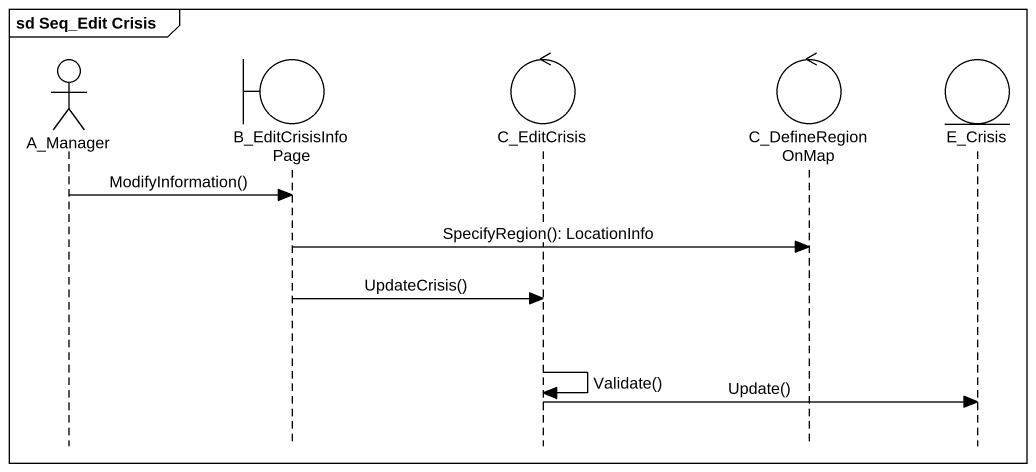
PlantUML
@startuml
mainframe sd Seq_Edit Crisis
hide footbox
actor A_Manager
boundary B_EditCrisisInfoPage
control C_EditCrisis
control C_DefineRegionOnMap
entity E_Crisis

A_Manager -> B_EditCrisisInfoPage : ModifyInformation()
B_EditCrisisInfoPage -> C_DefineRegionOnMap : SpecifyRegion(): LocationInfo
B_EditCrisisInfoPage -> C_EditCrisis : UpdateCrisis()
C_EditCrisis -> C_EditCrisis : Validate()
C_EditCrisis -> E_Crisis : Update()
@enduml
